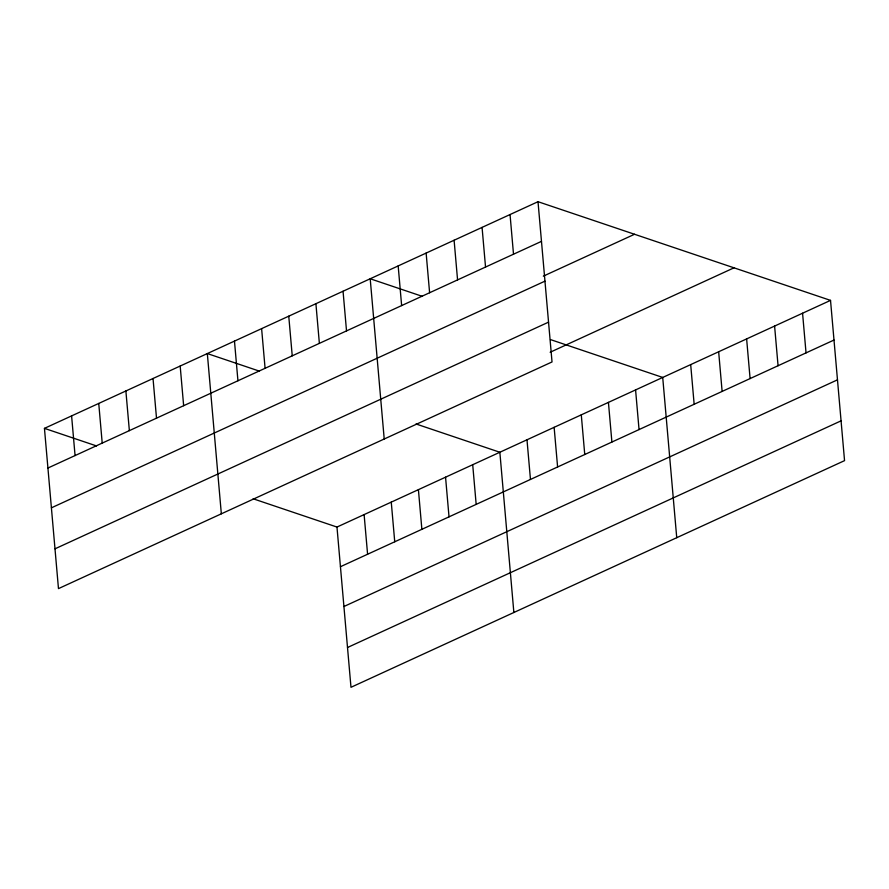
<?xml version="1.0" encoding="UTF-8"?>
<svg xmlns="http://www.w3.org/2000/svg" width="889" height="889" viewBox="0 0 889 889"><rect width="100%" height="100%" fill="white"/><g stroke="black" fill="none" stroke-linecap="round" stroke-linejoin="round"><path stroke-width="1.33" d="M538.012 201.703L552.025 361.945L58.474 588.618L44.45 428.365L538.012 201.703L830.526 300.382L844.55 460.635L350.988 687.297L336.975 527.055L253.143 498.773M47.917 468.036L541.479 241.364M543.335 276.146L634.546 234.263M51.406 507.83L544.957 281.157M54.985 548.824L548.546 322.151M550.147 352.255L734.003 267.822M336.975 527.055L830.526 300.382M340.443 566.715L834.004 340.043M343.921 606.509L837.482 379.836M347.51 647.503L841.072 420.841M422.275 296.337L370.202 278.768L384.215 439.01M550.48 339.587L662.716 377.447L676.74 537.701M259.399 371.135L207.326 353.566L221.339 513.82M416.019 423.975L499.851 452.257L513.864 612.499M44.45 428.365L96.523 445.934M802.567 313.228L806.034 352.889M774.597 326.074L778.064 365.735M746.627 338.92L750.094 378.581M718.656 351.766L722.124 391.427M690.686 364.601L694.153 404.273M635.579 389.915L639.047 429.576M608.432 402.384L611.899 442.044M581.284 414.852L584.751 454.512M554.136 427.32L557.603 466.981M510.042 214.549L513.509 254.21M526.988 439.788L530.466 479.449M482.071 227.395L485.538 267.056M454.101 240.23L457.568 279.902M472.704 464.714L476.171 504.385M426.131 253.076L429.609 292.748M445.556 477.182L449.023 516.842M418.408 489.65L421.875 529.311M398.172 265.922L401.639 305.583M391.26 502.118L394.738 541.779M364.112 514.587L367.59 554.247M343.054 291.236L346.521 330.897M315.906 303.705L319.373 343.365M288.758 316.173L292.237 355.833M261.61 328.63L265.089 368.302M234.474 341.098L237.941 380.77M180.178 366.035L183.645 405.695M153.03 378.503L156.508 418.163M125.882 390.971L129.361 430.632M98.746 403.439L102.213 443.1M71.598 415.908L75.065 455.568"/></g></svg>
